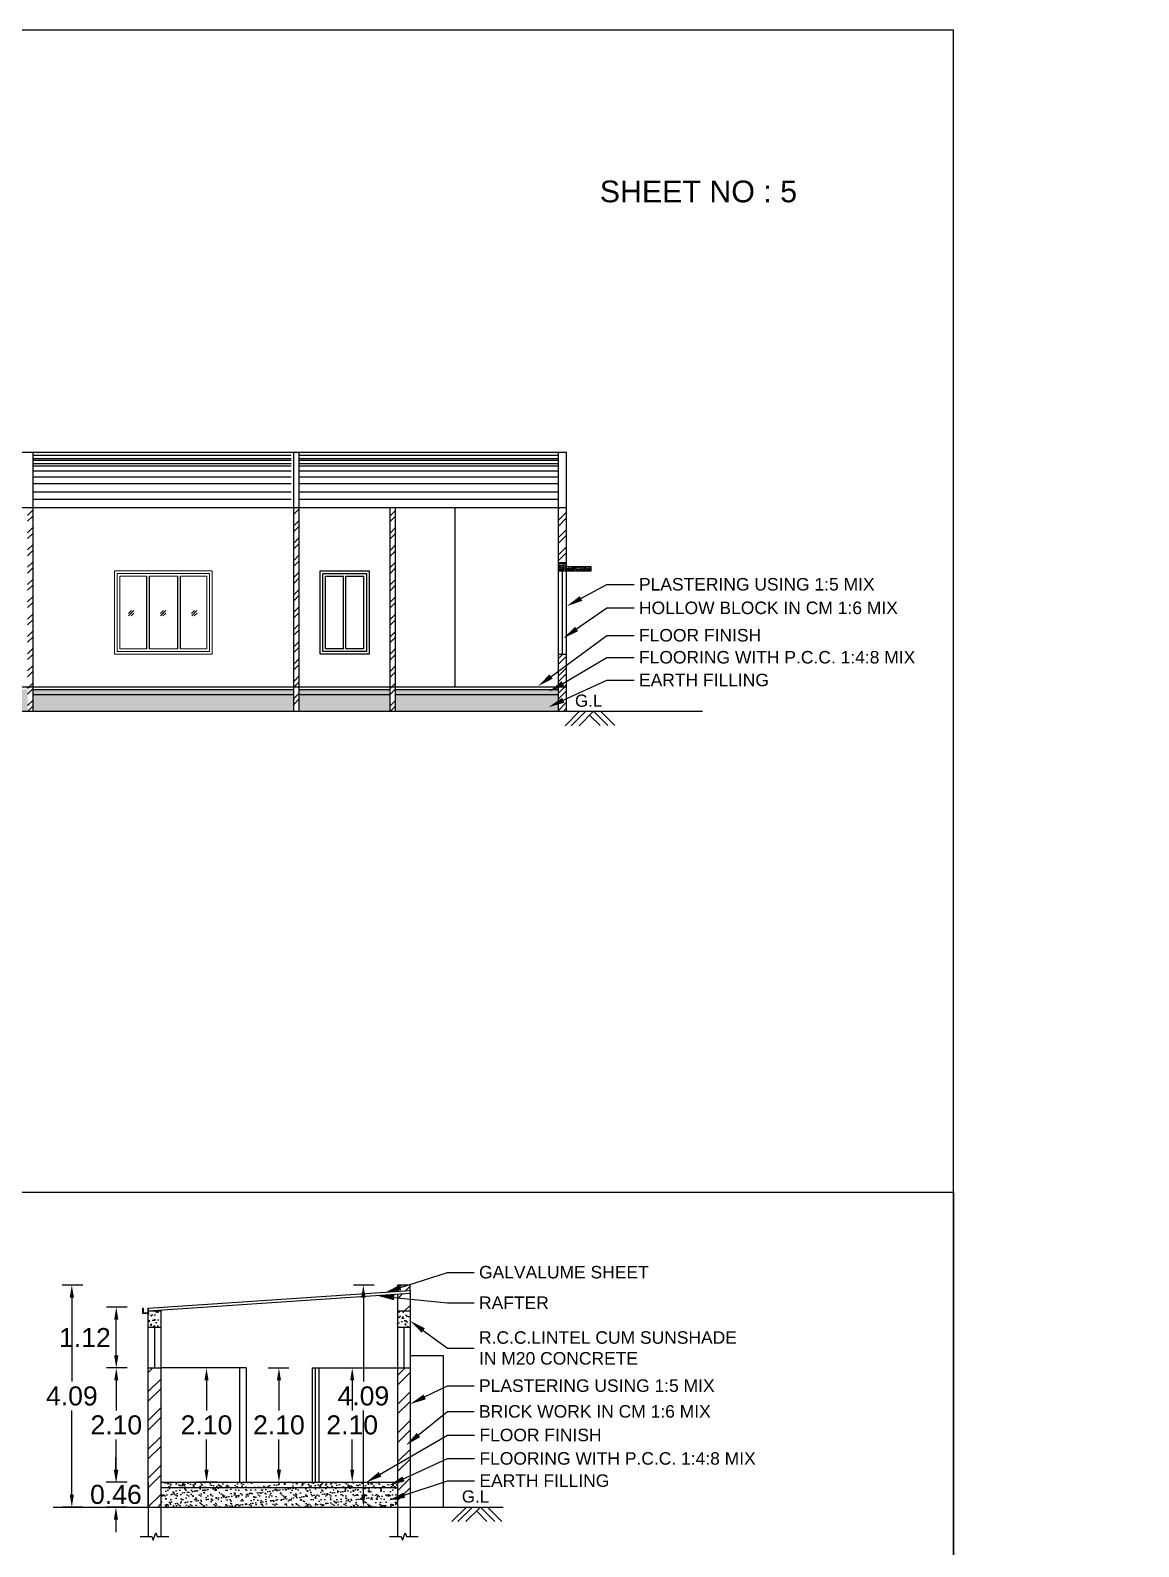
# Model space of a CAD drawing. Header units: metres. Extents: x 3715 to 4596, y 2418 to 2709.
# Drawn here: x 4091.25 to 4111.66, y 2620.73 to 2648.64 of the extents above; entities that cross this region are included whole.
import ezdxf
from ezdxf import colors
from ezdxf.entities.mleader import LeaderData, LeaderLine
from ezdxf.math import Vec2, Vec3

# ---------------------------------------------------------------- set-up
doc = ezdxf.new("R2010")
doc.units = ezdxf.units.M
doc.header["$MEASUREMENT"] = 0
for name, color, linetype in [('BLK_3_FLR_0_BATH_HT', 2, 'Continuous'), ('BLK_3_HT_OF_BLDG', 5, 'Continuous'), ('BLK_3_PLINTH_HEIGHT', 7, 'Continuous')]:
    doc.layers.add(name, color=color, linetype=linetype)
doc.styles.get("Standard").update_dxf_attribs({"font": 'arial.ttf'})
doc.dimstyles.get("Standard").update_dxf_attribs({"dimtxt": 0.35, "dimasz": 0.23, "dimexe": 0.18, "dimexo": 0.0625, "dimgap": 0.09, "dimtad": 0, "dimtih": 1, "dimtoh": 1, "dimzin": 0, "dimdsep": 46, "dimtxsty": 'Standard', "dimcen": 0.09, "dimadec": 0, "dimazin": 0, "dimtfac": 1, "dimtofl": 0, "dimtmove": 2, "dimatfit": 3, "dimfxl": 0, "dimtolj": 1, "dimtzin": 0, "dimarcsym": 0})
pattern_1 = [(45, (-9704.01754, 1895.38993), (-0.1590990258, 0.1590990258), []), (45, (-9703.91147, 1895.38993), (-0.1590990258, 0.1590990258), [])]
pattern_2 = [(45, (-9557.7864, 1860.9372), (-0.265165043, 0.265165043), []), (45, (-9557.60962, 1860.9372), (-0.265165043, 0.265165043), [])]
pattern_3 = [(50, (-9557.7864, 1860.9372), (0.2151780548, -0.0188256405), [0.0225, -0.2475]), (355, (-9557.7864, 1860.9372), (-0.0416254, 0.22565764), [0.018, -0.198]), (100.4514445, (-9557.76847, 1860.93563), (0.173552654, 0.2068319973), [0.0191220576, -0.2103426336]), (46.1842, (-9557.7864, 1860.9972), (0.320172399, -0.049655784), [0.03375, -0.37125]), (96.6356355, (-9557.75972, 1860.99307), (0.280398584, 0.29223558), [0.0286831026, -0.315514128]), (351.184164, (-9557.7864, 1860.9972), (0.2803985835, 0.29223558), [0.027, -0.297]), (21, (-9557.7564, 1860.9822), (0.1790721156, -0.1207856672), [0.0225, -0.2475]), (326, (-9557.7564, 1860.9822), (0.0729945996, 0.2175450135), [0.018, -0.198]), (71.4514447, (-9557.74148, 1860.97214), (0.252066713, 0.096759346), [0.019122057, -0.2103426336]), (37.5, (-9557.7864, 1860.9372), (0.0036479566, 0.09986815615), [0, -0.1956, 0, -0.201, 0, -0.19875]), (7.5, (-9557.7864, 1860.9372), (0.0789208612, 0.1183235136), [0, -0.1146, 0, -0.1911, 0, -0.07575]), (327.5, (-9557.8533, 1860.9372), (0.16014673085, -0.0067664615), [0, -0.075, 0, -0.234, 0, -0.3105]), (317.5, (-9557.8833, 1860.9372), (0.1749558508, 0.0300314947), [0, -0.0975, 0, -0.1554, 0, -0.2205])]

# ---------------------------------------------------------------- blocks, each defined once
blk = doc.blocks.new('*D436')
at = {"layer": 'BLK_3_PLINTH_HEIGHT', "color": 0, "lineweight": -2, "ltscale": 0.1}
for p, q in [((4092.825, 2622.149), (4092.825, 2622.379)), ((4093.025, 2621.919), (4092.645, 2621.919)), ((4093.025, 2621.459), (4092.645, 2621.459)), ((4092.825, 2621.229), (4092.825, 2620.999))]:
    blk.add_line(p, q, dxfattribs=at)
at = {"layer": 'BLK_3_PLINTH_HEIGHT', "color": 0, "ltscale": 0.1}
for points in [[(4092.787, 2622.149), (4092.863, 2622.149), (4092.825, 2621.919)], [(4092.787, 2621.229), (4092.863, 2621.229), (4092.825, 2621.459)]]:
    blk.add_solid(points, dxfattribs=at)
at = {"layer": 'BLK_3_PLINTH_HEIGHT', "color": 0, "ltscale": 0.1, "insert": (4092.825, 2621.689), "char_height": 0.35, "attachment_point": 5}
blk.add_mtext('\\A1;0.46', dxfattribs=at)
blk = doc.blocks.new('*D437')
at = {"color": 0, "lineweight": -2, "ltscale": 0.1}
for p, q in [((4093.032, 2624.019), (4092.652, 2624.019)), ((4092.832, 2623.789), (4092.832, 2623.238)), ((4092.832, 2622.149), (4092.832, 2622.7)), ((4093.032, 2621.919), (4092.652, 2621.919))]:
    blk.add_line(p, q, dxfattribs=at)
at = {"color": 0, "ltscale": 0.1}
for points in [[(4092.793, 2623.789), (4092.87, 2623.789), (4092.832, 2624.019)], [(4092.793, 2622.149), (4092.87, 2622.149), (4092.832, 2621.919)]]:
    blk.add_solid(points, dxfattribs=at)
at = {"color": 0, "ltscale": 0.1, "insert": (4092.832, 2622.969), "char_height": 0.35, "attachment_point": 5}
blk.add_mtext('\\A1;2.10', dxfattribs=at)
blk = doc.blocks.new('*D438')
at = {"color": 0, "lineweight": -2, "ltscale": 0.1}
for p, q in [((4093.032, 2625.139), (4092.652, 2625.139)), ((4092.832, 2624.249), (4092.832, 2624.909)), ((4093.032, 2624.019), (4092.652, 2624.019))]:
    blk.add_line(p, q, dxfattribs=at)
at = {"color": 0, "ltscale": 0.1}
for points in [[(4092.793, 2624.909), (4092.87, 2624.909), (4092.832, 2625.139)], [(4092.793, 2624.249), (4092.87, 2624.249), (4092.832, 2624.019)]]:
    blk.add_solid(points, dxfattribs=at)
at = {"color": 0, "ltscale": 0.1, "insert": (4092.255, 2624.579), "char_height": 0.35, "attachment_point": 5}
blk.add_mtext('\\A1;1.12', dxfattribs=at)
blk = doc.blocks.new('*D439')
at = {"color": 0, "lineweight": -2, "ltscale": 0.1}
for p, q in [((4092.214, 2625.546), (4091.834, 2625.546)), ((4092.014, 2625.316), (4092.014, 2623.771)), ((4092.014, 2621.689), (4092.014, 2623.234)), ((4092.214, 2621.459), (4091.834, 2621.459))]:
    blk.add_line(p, q, dxfattribs=at)
at = {"color": 0, "ltscale": 0.1}
for points in [[(4091.975, 2625.316), (4092.052, 2625.316), (4092.014, 2625.546)], [(4091.975, 2621.689), (4092.052, 2621.689), (4092.014, 2621.459)]]:
    blk.add_solid(points, dxfattribs=at)
at = {"color": 0, "ltscale": 0.1, "insert": (4092.014, 2623.502), "char_height": 0.35, "attachment_point": 5}
blk.add_mtext('\\A1;4.09', dxfattribs=at)
blk = doc.blocks.new('*D491')
at = {"layer": 'BLK_3_HT_OF_BLDG', "color": 0, "lineweight": -2}
for p, q in [((4097.582, 2625.546), (4097.202, 2625.546)), ((4097.382, 2625.316), (4097.382, 2623.771)), ((4097.382, 2621.689), (4097.382, 2623.234)), ((4097.582, 2621.459), (4097.202, 2621.459))]:
    blk.add_line(p, q, dxfattribs=at)
at = {"layer": 'BLK_3_HT_OF_BLDG', "color": 0}
for points in [[(4097.344, 2625.316), (4097.42, 2625.316), (4097.382, 2625.546)], [(4097.344, 2621.689), (4097.42, 2621.689), (4097.382, 2621.459)]]:
    blk.add_solid(points, dxfattribs=at)
at = {"layer": 'BLK_3_HT_OF_BLDG', "color": 0, "insert": (4097.382, 2623.502), "char_height": 0.35, "attachment_point": 5}
blk.add_mtext('\\A1;4.09', dxfattribs=at)
blk = doc.blocks.new('*D492')
at = {"layer": 'BLK_3_FLR_0_BATH_HT', "color": 0, "lineweight": -2}
for p, q in [((4094.693, 2624.019), (4094.313, 2624.019)), ((4094.493, 2623.789), (4094.493, 2623.238)), ((4094.493, 2622.149), (4094.493, 2622.7)), ((4094.693, 2621.919), (4094.313, 2621.919))]:
    blk.add_line(p, q, dxfattribs=at)
at = {"layer": 'BLK_3_FLR_0_BATH_HT', "color": 0}
for points in [[(4094.455, 2623.789), (4094.531, 2623.789), (4094.493, 2624.019)], [(4094.455, 2622.149), (4094.531, 2622.149), (4094.493, 2621.919)]]:
    blk.add_solid(points, dxfattribs=at)
at = {"layer": 'BLK_3_FLR_0_BATH_HT', "color": 0, "insert": (4094.493, 2622.969), "char_height": 0.35, "attachment_point": 5}
blk.add_mtext('\\A1;2.10', dxfattribs=at)
blk = doc.blocks.new('*D493')
at = {"layer": 'BLK_3_FLR_0_BATH_HT', "color": 0, "lineweight": -2}
for p, q in [((4095.627, 2624.019), (4096.007, 2624.019)), ((4095.827, 2623.789), (4095.827, 2623.238)), ((4095.827, 2622.149), (4095.827, 2622.7)), ((4095.627, 2621.919), (4096.007, 2621.919))]:
    blk.add_line(p, q, dxfattribs=at)
at = {"layer": 'BLK_3_FLR_0_BATH_HT', "color": 0}
for points in [[(4095.789, 2623.789), (4095.865, 2623.789), (4095.827, 2624.019)], [(4095.789, 2622.149), (4095.865, 2622.149), (4095.827, 2621.919)]]:
    blk.add_solid(points, dxfattribs=at)
at = {"layer": 'BLK_3_FLR_0_BATH_HT', "color": 0, "insert": (4095.827, 2622.969), "char_height": 0.35, "attachment_point": 5}
blk.add_mtext('\\A1;2.10', dxfattribs=at)
blk = doc.blocks.new('*D637')
at = {"color": 0, "lineweight": -2}
for p, q in [((4096.976, 2624.019), (4097.356, 2624.019)), ((4097.176, 2623.789), (4097.176, 2623.238)), ((4097.176, 2622.149), (4097.176, 2622.7)), ((4096.976, 2621.919), (4097.356, 2621.919))]:
    blk.add_line(p, q, dxfattribs=at)
at = {"color": 0}
for points in [[(4097.138, 2623.789), (4097.214, 2623.789), (4097.176, 2624.019)], [(4097.138, 2622.149), (4097.214, 2622.149), (4097.176, 2621.919)]]:
    blk.add_solid(points, dxfattribs=at)
at = {"color": 0, "insert": (4097.176, 2622.969), "char_height": 0.35, "attachment_point": 5}
blk.add_mtext('\\A1;2.10', dxfattribs=at)

msp = doc.modelspace()

# ---------------------------------------------------------------- hatches: boundary and pattern name
h = msp.add_hatch()
h.set_pattern_fill('ANSI32', color=256, scale=0.6)
h.set_pattern_definition(pattern_1)
h.paths.add_polyline_path([(4066.79908, 2639.85893), (4066.64908, 2639.85893), (4066.64908, 2638.84253), (4066.79908, 2638.84253)])
h.paths.add_polyline_path([(4066.79908, 2638.69253), (4066.64908, 2638.69253), (4066.64908, 2636.55893), (4066.79908, 2636.55893)])
h.paths.add_polyline_path([(4071.69908, 2639.85893), (4071.54908, 2639.85893), (4071.54908, 2636.55893), (4071.69908, 2636.55893)])
h.paths.add_polyline_path([(4076.49908, 2636.55893), (4076.59908, 2636.55893), (4076.59908, 2639.85893), (4076.49908, 2639.85893)])
h.paths.add_polyline_path([(4081.39908, 2636.55893), (4081.49908, 2636.55893), (4081.49908, 2639.85893), (4081.39908, 2639.85893)])
h.paths.add_polyline_path([(4086.39908, 2639.85893), (4086.29908, 2639.85893), (4086.29908, 2636.55893), (4086.39908, 2636.55893)])
h.paths.add_polyline_path([(4091.19908, 2636.55893), (4091.29908, 2636.55893), (4091.29908, 2639.85893), (4091.19908, 2639.85893)])
h.paths.add_polyline_path([(4096.09908, 2636.55893), (4096.19908, 2636.55893), (4096.19908, 2639.85893), (4096.09908, 2639.85893)])
h.paths.add_polyline_path([(4097.87455, 2636.55893), (4097.97408, 2636.55893), (4097.97408, 2639.85893), (4097.87455, 2639.85893)])
h.paths.add_polyline_path([(4100.97408, 2638.84253), (4101.12408, 2638.84253), (4101.12408, 2639.85893), (4100.97408, 2639.85893)])
h.paths.add_polyline_path([(4101.12408, 2637.1592), (4100.97408, 2637.1592), (4100.97408, 2636.55893), (4101.12408, 2636.55893)])
at = {"ltscale": 6}
h = msp.add_hatch(dxfattribs=at)
h.set_pattern_fill('AR-CONC', color=253, scale=0.000393701, style=0)
h.set_pattern_definition([(50, (-7696.87695, 88984.86155), (0.071726247563, -0.00627523052), [0.00749999999, -0.082499999916]), (355, (-7696.87695, 88984.86155), (-0.01387512832, 0.075219150664), [0.005999999994, -0.06599999993]), (100.451, (-7696.870976, 88984.86103), (0.05785137855, 0.06894357781), [0.00637401574, -0.070114173157]), (46.1842, (-7696.87695, 88984.88155), (0.10672403174, -0.01655209759), [0.01124999999, -0.12374999987]), (96.6356, (-7696.86806, 88984.88017), (0.09346623395, 0.09741163608), [0.00956102361, -0.10517125973]), (351.184, (-7696.87695, 88984.88155), (0.09346638015, 0.09741146363), [0.00899999999, -0.0989999999]), (21, (-7696.86695, 88984.87655), (0.05969089751, -0.040262015123), [0.00749999999, -0.082499999916]), (326, (-7696.86695, 88984.87655), (0.0243315072, 0.07251494722), [0.005999999994, -0.06599999993]), (71.4514, (-7696.86198, 88984.8732), (0.084022240375, 0.032253093556), [0.00637401574, -0.070114173157]), (37.5, (-7696.876953, 88984.861553), (0.0012159855305, 0.033289385349), [0, -0.065199999933, 0, -0.066999999931, 0, -0.066249999932]), (7.5, (-7696.876953, 88984.861553), (0.026306953717, 0.039441171148), [0, -0.038199999961, 0, -0.063699999935, 0, -0.025249999974]), (327.5, (-7696.899253, 88984.861553), (0.053382124027, -0.0022554110184), [0, -0.024999999974, 0, -0.07799999992, 0, -0.103499999894]), (317.5, (-7696.909253, 88984.861553), (0.05831857529, 0.01001042953), [0, -0.032499999967, 0, -0.051799999947, 0, -0.073499999925])])
h.paths.add_polyline_path([(4100.97408, 2638.84253), (4101.12408, 2638.84253), (4101.12408, 2638.76753), (4101.57408, 2638.76753), (4101.57408, 2638.69253), (4101.46322, 2638.69253), (4100.97408, 2638.69253)])
h = msp.add_hatch()
h.set_pattern_fill('ANSI32', color=256, scale=0.6)
h.set_pattern_definition(pattern_1)
h.paths.add_polyline_path([(4066.64908, 2636.10893), (4066.79908, 2636.10893), (4066.79908, 2636.55893), (4066.64908, 2636.55893)])
h.paths.add_polyline_path([(4071.69908, 2636.55893), (4071.54908, 2636.55893), (4071.54908, 2636.10893), (4071.69908, 2636.10893)])
h.paths.add_polyline_path([(4076.59908, 2636.55893), (4076.49908, 2636.55893), (4076.49908, 2636.10893), (4076.59908, 2636.10893)])
h.paths.add_polyline_path([(4081.39908, 2636.10893), (4081.49908, 2636.10893), (4081.49908, 2636.55893), (4081.39908, 2636.55893)])
h.paths.add_polyline_path([(4086.39908, 2636.55893), (4086.29908, 2636.55893), (4086.29908, 2636.10893), (4086.39908, 2636.10893)])
h.paths.add_polyline_path([(4091.19908, 2636.10893), (4091.29908, 2636.10893), (4091.29908, 2636.55893), (4091.19908, 2636.55893)])
h.paths.add_polyline_path([(4096.09908, 2636.10893), (4096.19908, 2636.10893), (4096.19908, 2636.55893), (4096.09908, 2636.55893)])
h.paths.add_polyline_path([(4097.97408, 2636.55893), (4097.87455, 2636.55893), (4097.87455, 2636.10893), (4097.97408, 2636.10893)])
h.paths.add_polyline_path([(4101.12408, 2636.55893), (4100.97408, 2636.55893), (4100.97408, 2636.10893), (4101.12408, 2636.10893)])
at = {"ltscale": 0.1}
h = msp.add_hatch(dxfattribs=at)
h.set_pattern_fill('AR-CONC', color=256, scale=0.03)
h.set_pattern_definition([(50, (-9705.7859, 1886.09676), (0.2151780548, -0.0188256405), [0.0225, -0.2475]), (355, (-9705.7859, 1886.09676), (-0.0416254, 0.22565764), [0.018, -0.198]), (100.4514445, (-9705.76796, 1886.09519), (0.173552654, 0.2068319973), [0.0191220576, -0.2103426336]), (46.1842, (-9705.7859, 1886.15676), (0.320172399, -0.049655784), [0.03375, -0.37125]), (96.6356355, (-9705.7592, 1886.15262), (0.280398584, 0.29223558), [0.0286831026, -0.315514128]), (351.184164, (-9705.7859, 1886.15676), (0.2803985835, 0.29223558), [0.027, -0.297]), (21, (-9705.7559, 1886.14176), (0.1790721156, -0.1207856672), [0.0225, -0.2475]), (326, (-9705.7559, 1886.14176), (0.0729945996, 0.2175450135), [0.018, -0.198]), (71.4514447, (-9705.74097, 1886.1317), (0.252066713, 0.0967593458), [0.019122057, -0.2103426336]), (37.5, (-9705.78589, 1886.09676), (0.0036479566, 0.09986815615), [0, -0.1956, 0, -0.201, 0, -0.19875]), (7.5, (-9705.78589, 1886.09676), (0.0789208612, 0.1183235136), [0, -0.1146, 0, -0.1911, 0, -0.07575]), (327.5, (-9705.85279, 1886.09676), (0.16014673085, -0.0067664615), [0, -0.075, 0, -0.234, 0, -0.3105]), (317.5, (-9705.88279, 1886.09676), (0.1749558508, 0.0300314947), [0, -0.0975, 0, -0.1554, 0, -0.2205])])
h.paths.add_polyline_path([(4066.79908, 2636.50893), (4066.79908, 2636.41373), (4071.54908, 2636.41373), (4071.54908, 2636.50893)])
h.paths.add_polyline_path([(4071.69908, 2636.50893), (4071.69908, 2636.41373), (4076.49908, 2636.41373), (4076.49908, 2636.50893)])
h.paths.add_polyline_path([(4081.39908, 2636.41373), (4081.39908, 2636.50893), (4076.59908, 2636.50893), (4076.59908, 2636.41373)])
h.paths.add_polyline_path([(4086.29908, 2636.41373), (4086.29908, 2636.50893), (4081.49908, 2636.50893), (4081.49908, 2636.41373)])
h.paths.add_polyline_path([(4091.19908, 2636.41373), (4091.19908, 2636.50893), (4086.39908, 2636.50893), (4086.39908, 2636.41373)])
h.paths.add_polyline_path([(4091.29908, 2636.50893), (4091.29908, 2636.41373), (4096.09908, 2636.41373), (4096.09908, 2636.50893)])
h.paths.add_polyline_path([(4097.87455, 2636.41373), (4097.87455, 2636.50893), (4096.19908, 2636.50893), (4096.19908, 2636.41373)])
h.paths.add_polyline_path([(4100.97408, 2636.41373), (4100.97408, 2636.50893), (4097.97408, 2636.50893), (4097.97408, 2636.41373)])
at = {"ltscale": 6}
h = msp.add_hatch(dxfattribs=at)
h.set_pattern_fill('AR-SAND', color=256, scale=0.1, style=0)
h.set_pattern_definition([(37.5, (-9705.7859, 1886.09676), (-0.0062993358, 0.1926823769), [0, -0.152, 0, -0.17, 0, -0.1625]), (7.5, (-9705.7859, 1886.09676), (0.1769776705, 0.2822146065), [0, -0.082, 0, -0.137, 0, -0.0525]), (327.5, (-9705.9089, 1886.09676), (0.3114141862, 0.0005659054), [0, -0.05, 0, -0.18, 0, -0.235]), (317.5, (-9705.9089, 1886.09676), (0.3006126605, 0.0877675565), [0, -0.025, 0, -0.118, 0, -0.135])])
h.paths.add_polyline_path([(4066.79908, 2636.41373), (4066.79908, 2636.10893), (4071.54908, 2636.10893), (4071.54908, 2636.41373)])
h.paths.add_polyline_path([(4071.69908, 2636.41373), (4071.69908, 2636.10893), (4076.49908, 2636.10893), (4076.49908, 2636.41373)])
h.paths.add_polyline_path([(4081.39908, 2636.10893), (4081.39908, 2636.41373), (4076.59908, 2636.41373), (4076.59908, 2636.10893)])
h.paths.add_polyline_path([(4081.49908, 2636.41373), (4081.49908, 2636.10893), (4086.29908, 2636.10893), (4086.29908, 2636.41373)])
h.paths.add_polyline_path([(4086.39908, 2636.41373), (4086.39908, 2636.10893), (4091.19908, 2636.10893), (4091.19908, 2636.41373)])
h.paths.add_polyline_path([(4096.09908, 2636.10893), (4096.09908, 2636.41373), (4091.29908, 2636.41373), (4091.29908, 2636.10893)])
h.paths.add_polyline_path([(4096.19908, 2636.41373), (4096.19908, 2636.10893), (4097.87455, 2636.10893), (4097.87455, 2636.41373)])
h.paths.add_polyline_path([(4100.97408, 2636.10893), (4100.97408, 2636.41373), (4097.97408, 2636.41373), (4097.97408, 2636.10893)])
at = {"ltscale": 0.1}
h = msp.add_hatch(dxfattribs=at)
h.set_pattern_fill('ANSI32', color=256)
h.set_pattern_definition(pattern_2)
h.paths.add_polyline_path([(4098.01091, 2625.54572), (4098.01091, 2625.43014), (4098.24091, 2625.44572), (4098.24091, 2625.54572)])
h = msp.add_hatch(dxfattribs=at)
h.set_pattern_fill('ANSI32', color=256)
h.set_pattern_definition(pattern_2)
h.paths.add_polyline_path([(4098.01091, 2625.37583), (4098.24091, 2625.39554), (4098.24091, 2625.06908), (4098.01091, 2625.06908)])
h = msp.add_hatch(dxfattribs=at)
h.set_pattern_fill('AR-CONC', color=256, scale=0.03)
h.set_pattern_definition([(50, (-9556.7764, 1860.9372), (0.2151780548, -0.0188256405), [0.0225, -0.2475]), (355, (-9556.7764, 1860.9372), (-0.0416254, 0.22565764), [0.018, -0.198]), (100.4514445, (-9556.75847, 1860.93563), (0.173552654, 0.2068319973), [0.0191220576, -0.2103426336]), (46.1842, (-9556.7764, 1860.9972), (0.320172399, -0.049655784), [0.03375, -0.37125]), (96.6356355, (-9556.74972, 1860.99307), (0.280398584, 0.29223558), [0.0286831026, -0.315514128]), (351.184164, (-9556.7764, 1860.9972), (0.2803985835, 0.29223558), [0.027, -0.297]), (21, (-9556.7464, 1860.9822), (0.1790721156, -0.1207856672), [0.0225, -0.2475]), (326, (-9556.7464, 1860.9822), (0.0729945996, 0.2175450135), [0.018, -0.198]), (71.4514447, (-9556.73148, 1860.97214), (0.252066713, 0.096759346), [0.019122057, -0.2103426336]), (37.5, (-9556.7764, 1860.9372), (0.0036479566, 0.09986815615), [0, -0.1956, 0, -0.201, 0, -0.19875]), (7.5, (-9556.7764, 1860.9372), (0.0789208612, 0.1183235136), [0, -0.1146, 0, -0.1911, 0, -0.07575]), (327.5, (-9556.8433, 1860.9372), (0.16014673085, -0.0067664615), [0, -0.075, 0, -0.234, 0, -0.3105]), (317.5, (-9556.8733, 1860.9372), (0.1749558508, 0.0300314947), [0, -0.0975, 0, -0.1554, 0, -0.2205])])
h.paths.add_polyline_path([(4093.42091, 2625.06908), (4093.42091, 2624.76908), (4093.65091, 2624.76908), (4093.65091, 2625.06908)])
h = msp.add_hatch(dxfattribs=at)
h.set_pattern_fill('AR-CONC', color=256, scale=0.03)
h.set_pattern_definition(pattern_3)
h.paths.add_polyline_path([(4098.01091, 2624.76908), (4098.24091, 2624.76908), (4098.24091, 2625.06908), (4098.01091, 2625.06908)])
h = msp.add_hatch(dxfattribs=at)
h.set_pattern_fill('ANSI32', color=256)
h.set_pattern_definition([(45, (-9556.7764, 1860.9372), (-0.265165043, 0.265165043), []), (45, (-9556.59962, 1860.9372), (-0.265165043, 0.265165043), [])])
h.paths.add_polyline_path([(4093.42091, 2621.45908), (4093.65091, 2621.45908), (4093.65091, 2621.91908), (4093.65091, 2624.01908), (4093.42091, 2624.01908)])
h = msp.add_hatch(dxfattribs=at)
h.set_pattern_fill('ANSI32', color=256)
h.set_pattern_definition(pattern_2)
h.paths.add_polyline_path([(4098.24091, 2624.01908), (4098.01091, 2624.01908), (4098.01091, 2621.45908), (4098.24091, 2621.45908)])
h = msp.add_hatch(dxfattribs=at)
h.set_pattern_fill('AR-CONC', color=256, scale=0.03)
h.set_pattern_definition(pattern_3)
h.paths.add_polyline_path([(4098.01091, 2621.81908), (4098.01091, 2621.91908), (4093.65091, 2621.91908), (4093.65091, 2621.81908)])
h = msp.add_hatch(dxfattribs=at)
h.set_pattern_fill('AR-SAND', color=256, scale=0.07)
h.set_pattern_definition([(37.5, (-9557.7864, 1860.9372), (-0.0044095351, 0.1348776638), [0, -0.1064, 0, -0.119, 0, -0.11375]), (7.5, (-9557.7864, 1860.9372), (0.1238843694, 0.1975502246), [0, -0.0574, 0, -0.0959, 0, -0.03675]), (327.5, (-9557.8725, 1860.9372), (0.2179899303, 0.0003961337), [0, -0.035, 0, -0.126, 0, -0.1645]), (317.5, (-9557.8725, 1860.9372), (0.2104288623, 0.0614372895), [0, -0.0175, 0, -0.0826, 0, -0.0945])])
h.paths.add_polyline_path([(4093.65091, 2621.81908), (4093.65091, 2621.45908), (4098.01091, 2621.45908), (4098.01091, 2621.81908)])

# ---------------------------------------------------------------- linework, layer by layer
for p, q in [((4066.64908, 2640.87751), (4101.12408, 2640.87751)), ((4091.29908, 2636.10893), (4091.29908, 2640.87751)), ((4091.29908, 2640.8199), (4096.04908, 2640.8199)), ((4091.29908, 2640.76097), (4096.04908, 2640.76097)), ((4091.29908, 2640.7301), (4096.04908, 2640.7301)), ((4096.09908, 2636.10893), (4096.09908, 2640.87751)), ((4096.19908, 2636.10893), (4096.19908, 2640.87751)), ((4096.19908, 2640.8199), (4100.97408, 2640.8199)), ((4096.19908, 2640.76097), (4100.97408, 2640.76097)), ((4096.19908, 2640.7301), (4100.97408, 2640.7301)), ((4100.97408, 2636.10893), (4100.97408, 2640.87751)), ((4101.12408, 2636.10893), (4101.12408, 2640.87751)), ((4091.29908, 2640.66837), (4096.04908, 2640.66837)), ((4091.29908, 2640.62347), (4096.04908, 2640.62347)), ((4091.29908, 2640.53648), (4096.04908, 2640.53648)), ((4091.29908, 2640.42424), (4096.04908, 2640.42424)), ((4096.19908, 2640.66837), (4100.97408, 2640.66837)), ((4096.19908, 2640.62347), (4100.97408, 2640.62347)), ((4096.19908, 2640.53648), (4100.97408, 2640.53648)), ((4096.19908, 2640.42424), (4100.97408, 2640.42424)), ((4091.29908, 2640.30358), (4096.04908, 2640.30358)), ((4091.29908, 2640.14645), (4096.04908, 2640.14645)), ((4096.19908, 2640.30358), (4100.97408, 2640.30358)), ((4096.19908, 2640.14645), (4100.97408, 2640.14645)), ((4066.64908, 2639.85893), (4101.12408, 2639.85893)), ((4091.29908, 2640.01176), (4096.04908, 2640.01176)), ((4096.19908, 2640.01176), (4100.97408, 2640.01176)), ((4097.87455, 2636.10893), (4097.87455, 2639.85893)), ((4097.97408, 2636.10893), (4097.97408, 2639.85893)), ((4099.07408, 2636.55893), (4099.07408, 2639.85893)), ((4093.39556, 2637.2592), (4093.39556, 2638.59253)), ((4093.44556, 2637.2592), (4093.44556, 2638.59253)), ((4093.96704, 2637.2592), (4093.96704, 2638.59253)), ((4094.01704, 2637.2592), (4094.01704, 2638.59253)), ((4097.01658, 2637.2592), (4097.01658, 2638.59253)), ((4097.05658, 2637.2592), (4097.05658, 2638.59253)), ((4100.97408, 2638.69253), (4101.12408, 2638.69253)), ((4101.04908, 2637.1592), (4101.04908, 2638.69253)), ((4100.97408, 2637.1592), (4101.12408, 2637.1592)), ((4066.64908, 2636.55893), (4101.12408, 2636.55893)), ((4091.29908, 2636.50893), (4096.09908, 2636.50893)), ((4096.19908, 2636.50893), (4097.87455, 2636.50893)), ((4097.97408, 2636.50893), (4100.97408, 2636.50893)), ((4091.29908, 2636.41373), (4096.09908, 2636.41373)), ((4096.19908, 2636.41373), (4097.87455, 2636.41373)), ((4097.97408, 2636.41373), (4100.97408, 2636.41373)), ((4064.14908, 2636.10893), (4103.62908, 2636.10893)), ((4093.42091, 2625.11927), (4098.24091, 2625.44572)), ((4093.42091, 2625.06908), (4098.24091, 2625.39554)), ((4098.24091, 2625.54572), (4098.01091, 2625.54572)), ((4098.01091, 2625.54572), (4098.01091, 2625.42601)), ((4098.01091, 2625.37583), (4098.01091, 2621.45908)), ((4098.24091, 2625.44572), (4098.24091, 2625.54572)), ((4098.24091, 2625.44572), (4098.24091, 2621.45908)), ((4093.32091, 2625.11927), (4093.33091, 2625.11927)), ((4093.41091, 2625.11927), (4093.42091, 2625.11927)), ((4093.42091, 2621.45908), (4093.42091, 2625.11927)), ((4093.42091, 2625.06908), (4093.65091, 2625.06908)), ((4093.65091, 2625.08879), (4093.65091, 2621.91908)), ((4098.01091, 2625.06908), (4098.24091, 2625.06908)), ((4093.42091, 2624.76908), (4093.65091, 2624.76908)), ((4093.53591, 2624.76908), (4093.53591, 2624.01908)), ((4098.01091, 2624.76908), (4098.24091, 2624.76908)), ((4098.12591, 2624.76908), (4098.12591, 2624.01908)), ((4098.24091, 2624.24908), (4098.85091, 2624.24908)), ((4098.85091, 2624.24908), (4098.85091, 2621.45908)), ((4093.42091, 2624.01908), (4093.65091, 2624.01908)), ((4093.65091, 2624.01908), (4093.65091, 2621.91908)), ((4095.22091, 2624.01908), (4093.65091, 2624.01908)), ((4095.10091, 2624.01908), (4095.10091, 2621.91908)), ((4095.22091, 2624.01908), (4095.22091, 2621.91908)), ((4096.44091, 2624.01908), (4096.44091, 2621.91908)), ((4096.44091, 2624.01908), (4098.01091, 2624.01908)), ((4096.50091, 2621.91908), (4096.50091, 2624.01908)), ((4096.56091, 2624.01908), (4096.56091, 2621.91908)), ((4098.01091, 2624.01908), (4098.24091, 2624.01908)), ((4093.65091, 2621.91908), (4093.65091, 2621.45908)), ((4093.65091, 2621.91908), (4098.01091, 2621.91908)), ((4093.65091, 2621.81908), (4098.01091, 2621.81908)), ((4096.56091, 2621.91908), (4096.68091, 2621.91908)), ((4091.66687, 2621.45908), (4099.95728, 2621.45908)), ((4093.42091, 2621.45908), (4093.42091, 2620.91708)), ((4093.65091, 2621.45908), (4093.65091, 2620.91708)), ((4098.01091, 2621.45908), (4098.01091, 2620.91708)), ((4098.24091, 2621.45908), (4098.24091, 2620.91708))]:
    msp.add_line(p, q, dxfattribs=at)
at = {"lineweight": 0, "ltscale": 6}
for p, q in [((4092.89908, 2637.2592), (4092.89908, 2638.59253)), ((4092.89908, 2638.59253), (4093.39556, 2638.59253)), ((4093.44556, 2638.59253), (4093.96704, 2638.59253)), ((4094.01704, 2638.59253), (4094.49908, 2638.59253)), ((4094.49908, 2638.59253), (4094.49908, 2637.2592)), ((4093.05783, 2637.90852), (4093.11171, 2637.9624)), ((4093.15596, 2637.96059), (4093.05964, 2637.86427)), ((4093.15777, 2637.91634), (4093.10389, 2637.86246)), ((4093.64561, 2637.90852), (4093.69949, 2637.9624)), ((4093.74373, 2637.96059), (4093.64742, 2637.86427)), ((4093.74554, 2637.91634), (4093.69167, 2637.86246)), ((4094.21894, 2637.90852), (4094.27282, 2637.9624)), ((4094.31707, 2637.96059), (4094.22075, 2637.86427)), ((4094.31888, 2637.91634), (4094.265, 2637.86246)), ((4093.39556, 2637.2592), (4092.89908, 2637.2592)), ((4093.96704, 2637.2592), (4093.44556, 2637.2592)), ((4094.49908, 2637.2592), (4094.01704, 2637.2592))]:
    msp.add_line(p, q, dxfattribs=at)
at = {"lineweight": 25}
for p, q in [((4101.36342, 2636.10893), (4101.09514, 2635.84066)), ((4101.47492, 2636.10893), (4101.20664, 2635.84066)), ((4101.54782, 2636.03603), (4101.73913, 2635.84472)), ((4101.75039, 2636.10893), (4102.0146, 2635.84472)), ((4099.28026, 2621.45908), (4099.01199, 2621.19081)), ((4099.39176, 2621.45908), (4099.12349, 2621.19081)), ((4099.66724, 2621.45908), (4099.93145, 2621.19487)), ((4099.46467, 2621.38618), (4099.65598, 2621.19487))]:
    msp.add_line(p, q, dxfattribs=at)
at = {"ltscale": 0.1}
for points in [[(4030.44487, 2583.79552), (4108.24936, 2583.79552), (4108.24936, 2648.64345), (4030.44487, 2648.64345)], [(4096.58658, 2638.69253), (4097.48658, 2638.69253), (4097.48658, 2637.1592), (4096.58658, 2637.1592)], [(4096.63658, 2638.64253), (4097.43658, 2638.64253), (4097.43658, 2637.2092), (4096.63658, 2637.2092)]]:
    msp.add_lwpolyline(points, close=True, dxfattribs=at)
for points in [[(4100.97408, 2638.84253), (4100.97408, 2638.69253), (4101.57408, 2638.69253), (4101.57408, 2638.76753), (4101.12408, 2638.76753), (4101.12408, 2638.84253)], [(4108.24936, 2608.63371), (4073.32391, 2608.63371), (4073.32391, 2627.25568), (4108.24936, 2627.25568)]]:
    msp.add_lwpolyline(points, close=True)
at = {"lineweight": 0, "ltscale": 6}
for points in [[(4094.59908, 2637.1592), (4092.79908, 2637.1592), (4092.79908, 2638.69253), (4094.59908, 2638.69253)], [(4094.54908, 2637.2092), (4092.84908, 2637.2092), (4092.84908, 2638.64253), (4094.54908, 2638.64253)]]:
    msp.add_lwpolyline(points, close=True, dxfattribs=at)
at = {"ltscale": 0.1}
for points in [[(4097.01658, 2637.2592), (4096.68658, 2637.2592), (4096.68658, 2638.59253), (4097.01658, 2638.59253)], [(4097.05658, 2638.59253), (4097.38658, 2638.59253), (4097.38658, 2637.2592), (4097.05658, 2637.2592)], [(4093.42091, 2625.11927), (4093.42091, 2625.01927), (4093.32091, 2625.01927), (4093.32091, 2625.11927)], [(4093.41091, 2625.11927), (4093.41091, 2625.02927), (4093.33091, 2625.02927), (4093.33091, 2625.11927)]]:
    msp.add_lwpolyline(points, dxfattribs=at)
at = {"lineweight": 25}
for points in [[(4101.88494, 2635.84472), (4101.62072, 2636.10893), (4101.35245, 2635.84066)], [(4099.80179, 2621.19487), (4099.53757, 2621.45908), (4099.2693, 2621.19081)]]:
    msp.add_lwpolyline(points, dxfattribs=at)
at = {"linetype": 'Continuous', "ltscale": 0.1}
for points in [[(4093.27091, 2620.91708), (4093.48591, 2620.91708), (4093.51091, 2620.84839), (4093.56091, 2620.98577), (4093.58591, 2620.91708), (4093.80091, 2620.91708)], [(4097.86091, 2620.91708), (4098.07591, 2620.91708), (4098.10091, 2620.84839), (4098.15091, 2620.98577), (4098.17591, 2620.91708), (4098.39091, 2620.91708)]]:
    msp.add_lwpolyline(points, dxfattribs=at)
at = {"layer": 'BLK_3_PLINTH_HEIGHT'}
msp.add_line((4093.42091, 2621.90908), (4093.42091, 2621.45908), dxfattribs=at)

# ---------------------------------------------------------------- texts
at = {"lineweight": 25}
for p in [(4101.27774, 2636.19127), (4099.19459, 2621.54142)]:
    msp.add_text('G.L', height=0.223783, dxfattribs=at).set_placement(p)
at = {"insert": (4101.73485, 2645.87797), "char_height": 0.4, "attachment_point": 1}
msp.add_mtext_dynamic_manual_height_columns('SHEET NO : 5', width=6.4971703, gutter_width=1, heights=[0], dxfattribs=at)

# ---------------------------------------------------------------- dimensions: what is measured, and where the dimension line sits
at = {"ltscale": 0.1}
for base, p1, p2, picture, middle in [((4092.01382, 2621.45908), (4097.23091, 2625.54572), (4097.23091, 2621.45908), '*D439', (4092.01382, 2623.5024)), ((4092.83171, 2625.13895), (4093.65091, 2624.01908), (4093.65063, 2625.13895), '*D438', (4092.25528, 2624.57902)), ((4092.83171, 2624.01908), (4093.65091, 2621.91908), (4093.65091, 2624.01908), '*D437', (4092.83171, 2622.96908))]:
    dim = msp.add_linear_dim(base=base, p1=p1, p2=p2, angle=90, dimstyle='Standard', dxfattribs=at)
    dim.commit()
    dim.dimension.update_dxf_attribs({"geometry": picture, "text_midpoint": middle})
dim = msp.add_aligned_dim(p1=(4096.78407, 2624.01908), p2=(4096.78407, 2621.91908), distance=0.39206, dimstyle='Standard')
dim.commit()
dim.dimension.update_dxf_attribs({"geometry": '*D637', "text_midpoint": (4097.17613, 2622.96908)})
at = {"layer": 'BLK_3_FLR_0_BATH_HT', "color": 2}
for base, p1, p2, picture, middle in [((4094.49295, 2621.91908), (4096.78407, 2624.01908), (4096.78407, 2621.91908), '*D492', (4094.49295, 2622.96908)), ((4095.82715, 2621.91908), (4095.22091, 2624.01908), (4095.22091, 2621.91908), '*D493', (4095.82715, 2622.96908))]:
    dim = msp.add_linear_dim(base=base, p1=p1, p2=p2, angle=90, dimstyle='Standard', dxfattribs=at)
    dim.commit()
    dim.dimension.update_dxf_attribs({"geometry": picture, "text_midpoint": middle})
at = {"layer": 'BLK_3_HT_OF_BLDG', "color": 5}
dim = msp.add_linear_dim(base=(4097.38196, 2621.45908), p1=(4098.24091, 2625.54572), p2=(4098.24091, 2621.45908), angle=90, dimstyle='Standard', dxfattribs=at)
dim.commit()
dim.dimension.update_dxf_attribs({"geometry": '*D491', "text_midpoint": (4097.38196, 2623.5024)})
at = {"layer": 'BLK_3_PLINTH_HEIGHT', "color": 7, "ltscale": 0.1}
dim = msp.add_linear_dim(base=(4092.82484, 2621.91908), p1=(4093.42091, 2621.45908), p2=(4093.65091, 2621.91908), angle=90, dimstyle='Standard', dxfattribs=at)
dim.commit()
dim.dimension.update_dxf_attribs({"geometry": '*D436', "text_midpoint": (4092.82484, 2621.68908), "dimtype": 160})

# ---------------------------------------------------------------- leaders
ml = msp.add_multileader_mtext('Standard')
ml.set_content('PLASTERING USING 1:5 MIX', color=256)
ml.set_leader_properties()
ml.build(insert=Vec2(0, 0))
ml.multileader.update_dxf_attribs({"text_right_attachment_type": 6, "dogleg_length": 0.5, "arrow_head_size": 0.3})
ctx = ml.context
ctx.base_point, ctx.char_height, ctx.arrow_head_size, ctx.landing_gap_size, ctx.plane_origin = Vec3(4102.36669, 2638.44416), 0.23, 0.3, 0.09, Vec3(4109.35179, 2639.02475)
ctx.right_attachment = 6
notes = []
notes.append((ctx, [(0, (1, 1, 0), (4101.86669, 2638.44416), (1, 0), 0.5, [(0, [(4101.12408, 2638.04128)], 0, [])])]))
ctx.mtext.insert, ctx.mtext.width, ctx.mtext.flow_direction = Vec3(4102.45669, 2638.56112), 5.5153001, 5
ml = msp.add_multileader_mtext('Standard')
ml.set_content('HOLLOW BLOCK{\\fArial|b0|i0|c186|p34; IN CM 1:}6 MIX', color=256)
ml.set_leader_properties()
ml.build(insert=Vec2(0, 0))
ml.multileader.update_dxf_attribs({"text_right_attachment_type": 6, "dogleg_length": 0.5, "arrow_head_size": 0.3})
ctx = ml.context
ctx.base_point, ctx.char_height, ctx.arrow_head_size, ctx.landing_gap_size, ctx.plane_origin = Vec3(4102.36669, 2638.01009), 0.23, 0.3, 0.09, Vec3(4109.35179, 2638.54187)
ctx.right_attachment = 6
notes.append((ctx, [(0, (1, 1, 0), (4101.86669, 2638.01009), (1, 0), 0.5, [(0, [(4101.0614, 2637.4517)], 0, [])])]))
ctx.mtext.insert, ctx.mtext.width, ctx.mtext.flow_direction = Vec3(4102.45669, 2638.12705), 5.5153001, 5
ml = msp.add_multileader_mtext('Standard')
ml.set_content('{\\fArial Baltic|b0|i0|c186|p34;FLOOR\\fArial Baltic|b0|i0|c0|p34; FINISH}', color=256)
ml.set_leader_properties()
ml.build(insert=Vec2(0, 0))
ml.multileader.update_dxf_attribs({"text_right_attachment_type": 6, "dogleg_length": 0.5, "arrow_head_size": 0.3})
ctx = ml.context
ctx.base_point, ctx.char_height, ctx.arrow_head_size, ctx.landing_gap_size, ctx.plane_origin = Vec3(4102.36669, 2637.50564), 0.23, 0.3, 0.09, Vec3(4107.88828, 2638.38393)
ctx.right_attachment = 6
notes.append((ctx, [(0, (1, 1, 0), (4101.86669, 2637.50564), (1, 0), 0.5, [(0, [(4100.59646, 2636.56893)], 0, [])])]))
ctx.mtext.insert, ctx.mtext.width, ctx.mtext.flow_direction = Vec3(4102.45669, 2637.6226), 9.2009935, 5
ml = msp.add_multileader_mtext('Standard')
ml.set_content('{\\fArial Baltic|b0|i0|c186|p34;FLOORING WITH P.C.C. 1:\\fArial Baltic|b0|i0|c0|p34;4\\fArial Baltic|b0|i0|c186|p34;:\\fArial Baltic|b0|i0|c0|p34;8 MIX}', color=256)
ml.set_leader_properties()
ml.build(insert=Vec2(0, 0))
ml.multileader.update_dxf_attribs({"text_right_attachment_type": 6, "dogleg_length": 0.5, "arrow_head_size": 0.3})
ctx = ml.context
ctx.base_point, ctx.char_height, ctx.arrow_head_size, ctx.landing_gap_size, ctx.plane_origin = Vec3(4102.36669, 2637.10089), 0.23, 0.3, 0.09, Vec3(4107.51789, 2638.25883)
ctx.right_attachment = 6
notes.append((ctx, [(0, (1, 1, 0), (4101.86669, 2637.10089), (1, 0), 0.5, [(0, [(4100.79694, 2636.4664)], 0, [])])]))
ctx.mtext.insert, ctx.mtext.width, ctx.mtext.flow_direction = Vec3(4102.45669, 2637.21786), 9.2009935, 5
ml = msp.add_multileader_mtext('Standard')
ml.set_content('{\\fArial Baltic|b0|i0|c0|p34;EARTH FILLING}', color=256)
ml.set_leader_properties()
ml.build(insert=Vec2(0, 0))
ml.multileader.update_dxf_attribs({"text_right_attachment_type": 6, "dogleg_length": 0.5, "arrow_head_size": 0.3})
ctx = ml.context
ctx.base_point, ctx.char_height, ctx.arrow_head_size, ctx.landing_gap_size, ctx.plane_origin = Vec3(4102.36669, 2636.68222), 0.23, 0.3, 0.09, Vec3(4107.51789, 2637.84015)
ctx.right_attachment = 6
notes.append((ctx, [(0, (1, 1, 0), (4101.86669, 2636.68222), (1, 0), 0.5, [(0, [(4100.78984, 2636.18374)], 0, [])])]))
ctx.mtext.insert, ctx.mtext.width, ctx.mtext.flow_direction = Vec3(4102.45669, 2636.79918), 9.2009935, 5
ml = msp.add_multileader_mtext('Standard')
ml.set_content('{\\fArial Baltic|b0|i0|c0|p34;GALVALUME SHEET}', color=256)
ml.set_leader_properties()
ml.build(insert=Vec2(0, 0))
ml.multileader.update_dxf_attribs({"text_left_attachment_type": 2, "text_right_attachment_type": 6, "dogleg_length": 0.36, "arrow_head_size": 0.3})
ctx = ml.context
ctx.base_point, ctx.char_height, ctx.arrow_head_size, ctx.landing_gap_size, ctx.plane_origin = Vec3(4099.42135, 2625.77845), 0.23, 0.3, 0.09, Vec3(4104.33349, 2626.62247)
ctx.left_attachment, ctx.right_attachment = 2, 6
notes.append((ctx, [(0, (1, 1, 0), (4098.9289, 2625.77845), (1, 0), 0.49245, [(0, [(4097.77737, 2625.406)], 0, [])])]))
ctx.mtext.insert, ctx.mtext.width, ctx.mtext.flow_direction = Vec3(4099.51135, 2625.89737), 9.2009935, 5
ml = msp.add_multileader_mtext('Standard')
ml.set_content('{\\fArial Baltic|b0|i0|c0|p34;RAFTER}', color=256)
ml.set_leader_properties()
ml.build(insert=Vec2(0, 0))
ml.multileader.update_dxf_attribs({"text_left_attachment_type": 2, "text_right_attachment_type": 6, "dogleg_length": 0.36, "arrow_head_size": 0.3})
ctx = ml.context
ctx.base_point, ctx.char_height, ctx.arrow_head_size, ctx.landing_gap_size, ctx.plane_origin = Vec3(4099.42135, 2625.22016), 0.23, 0.3, 0.09, Vec3(4104.33349, 2626.43633)
ctx.left_attachment, ctx.right_attachment = 2, 6
notes.append((ctx, [(0, (1, 1, 0), (4098.9289, 2625.22016), (1, 0), 0.49245, [(0, [(4097.65093, 2625.34499)], 0, [])])]))
ctx.mtext.insert, ctx.mtext.width, ctx.mtext.flow_direction = Vec3(4099.51135, 2625.33516), 9.2009935, 5
ml = msp.add_multileader_mtext('Standard')
ml.set_content('{\\fArial Baltic|b0|i0|c0|p34;R.C.C.LINTEL CUM SUNSHADE\\PIN M20 CONCRETE}', color=256)
ml.set_leader_properties()
ml.build(insert=Vec2(0, 0))
ml.multileader.update_dxf_attribs({"text_left_attachment_type": 2, "text_right_attachment_type": 6, "dogleg_length": 0.36, "arrow_head_size": 0.3})
ctx = ml.context
ctx.base_point, ctx.char_height, ctx.arrow_head_size, ctx.landing_gap_size, ctx.plane_origin = Vec3(4099.42135, 2624.38191), 0.23, 0.3, 0.09, Vec3(4104.33349, 2625.68975)
ctx.left_attachment, ctx.right_attachment = 2, 6
notes.append((ctx, [(0, (1, 1, 0), (4098.9289, 2624.38191), (1, 0), 0.49245, [(0, [(4098.24091, 2624.88734)], 0, [])])]))
ctx.mtext.insert, ctx.mtext.width, ctx.mtext.flow_direction = Vec3(4099.51135, 2624.69454), 9.2009935, 5
ml = msp.add_multileader_mtext('Standard')
ml.set_content('PLASTERING USING 1:5 MIX', color=256)
ml.set_leader_properties()
ml.build(insert=Vec2(0, 0))
ml.multileader.update_dxf_attribs({"text_right_attachment_type": 6, "dogleg_length": 0.36, "arrow_head_size": 0.3})
ctx = ml.context
ctx.base_point, ctx.char_height, ctx.arrow_head_size, ctx.landing_gap_size, ctx.plane_origin = Vec3(4099.42135, 2623.69189), 0.23, 0.3, 0.09, Vec3(4105.86767, 2624.50186)
ctx.right_attachment = 6
notes.append((ctx, [(0, (1, 1, 0), (4098.9289, 2623.69189), (1, 0), 0.49245, [(0, [(4098.24091, 2623.35353)], 0, [])])]))
ctx.mtext.insert, ctx.mtext.width, ctx.mtext.flow_direction = Vec3(4099.51135, 2623.80885), 5.5153001, 5
ml = msp.add_multileader_mtext('Standard')
ml.set_content('{\\fArial|b0|i0|c186|p34;BRICK WORK IN CM 1:}6 MIX', color=256)
ml.set_leader_properties()
ml.build(insert=Vec2(0, 0))
ml.multileader.update_dxf_attribs({"text_right_attachment_type": 6, "dogleg_length": 0.36, "arrow_head_size": 0.3})
ctx = ml.context
ctx.base_point, ctx.char_height, ctx.arrow_head_size, ctx.landing_gap_size, ctx.plane_origin = Vec3(4099.42135, 2623.21761), 0.23, 0.3, 0.09, Vec3(4105.86767, 2624.01898)
ctx.right_attachment = 6
notes.append((ctx, [(0, (1, 1, 0), (4098.9289, 2623.21761), (1, 0), 0.49245, [(0, [(4098.16507, 2622.59602)], 0, [])])]))
ctx.mtext.insert, ctx.mtext.width, ctx.mtext.flow_direction = Vec3(4099.51135, 2623.33457), 5.5153001, 5
ml = msp.add_multileader_mtext('Standard')
ml.set_content('{\\fArial Baltic|b0|i0|c186|p34;FLOOR\\fArial Baltic|b0|i0|c0|p34; FINISH }', color=256)
ml.set_leader_properties()
ml.build(insert=Vec2(0, 0))
ml.multileader.update_dxf_attribs({"text_right_attachment_type": 6, "dogleg_length": 0.36, "arrow_head_size": 0.3})
ctx = ml.context
ctx.base_point, ctx.char_height, ctx.arrow_head_size, ctx.landing_gap_size, ctx.plane_origin = Vec3(4099.4289, 2622.78352), 0.23, 0.3, 0.09, Vec3(4104.40415, 2623.86104)
ctx.right_attachment = 6
notes.append((ctx, [(0, (1, 1, 0), (4098.9289, 2622.78352), (1, 0), 0.5, [(0, [(4097.43049, 2621.91126)], 0, [])])]))
ctx.mtext.insert, ctx.mtext.width, ctx.mtext.flow_direction = Vec3(4099.5189, 2622.90048), 9.2009935, 5
ml = msp.add_multileader_mtext('Standard')
ml.set_content('{\\fArial Baltic|b0|i0|c186|p34;FLOORING WITH P.C.C. 1:\\fArial Baltic|b0|i0|c0|p34;4\\fArial Baltic|b0|i0|c186|p34;:\\fArial Baltic|b0|i0|c0|p34;8 MIX}', color=256)
ml.set_leader_properties()
ml.build(insert=Vec2(0, 0))
ml.multileader.update_dxf_attribs({"text_right_attachment_type": 6, "dogleg_length": 0.36, "arrow_head_size": 0.3})
ctx = ml.context
ctx.base_point, ctx.char_height, ctx.arrow_head_size, ctx.landing_gap_size, ctx.plane_origin = Vec3(4099.4289, 2622.35164), 0.23, 0.3, 0.09, Vec3(4104.03376, 2623.17988)
ctx.right_attachment = 6
notes.append((ctx, [(0, (1, 1, 0), (4098.9289, 2622.35164), (1, 0), 0.5, [(0, [(4097.84912, 2621.85115)], 0, [])])]))
ctx.mtext.insert, ctx.mtext.width, ctx.mtext.flow_direction = Vec3(4099.5189, 2622.4686), 9.2009935, 5
ml = msp.add_multileader_mtext('Standard')
ml.set_content('{\\fArial Baltic|b0|i0|c0|p34;EARTH FILLING}', color=256)
ml.set_leader_properties()
ml.build(insert=Vec2(0, 0))
ml.multileader.update_dxf_attribs({"text_right_attachment_type": 6, "dogleg_length": 0.36, "arrow_head_size": 0.3})
ctx = ml.context
ctx.base_point, ctx.char_height, ctx.arrow_head_size, ctx.landing_gap_size, ctx.plane_origin = Vec3(4099.4289, 2621.94294), 0.23, 0.3, 0.09, Vec3(4104.03376, 2622.90905)
ctx.right_attachment = 6
notes.append((ctx, [(0, (1, 1, 0), (4098.9289, 2621.94294), (1, 0), 0.5, [(0, [(4097.84912, 2621.58032)], 0, [])])]))
ctx.mtext.insert, ctx.mtext.width, ctx.mtext.flow_direction = Vec3(4099.5189, 2622.0599), 9.2009935, 5
for ctx, leaders in notes:
    for number, flags, end, landing, length, lines in leaders:
        leader = LeaderData()
        leader.index, (leader.has_last_leader_line, leader.has_dogleg_vector, leader.attachment_direction) = number, flags
        leader.last_leader_point, leader.dogleg_vector, leader.dogleg_length = Vec3(end), Vec3(landing), length
        for number, points, colour, breaks in lines:
            line = LeaderLine()
            line.index, line.vertices, line.color, line.breaks = number, Vec3.list(points), colors.encode_raw_color(colour), breaks
            leader.lines.append(line)
        ctx.leaders.append(leader)

doc.saveas('drawing.dxf')
